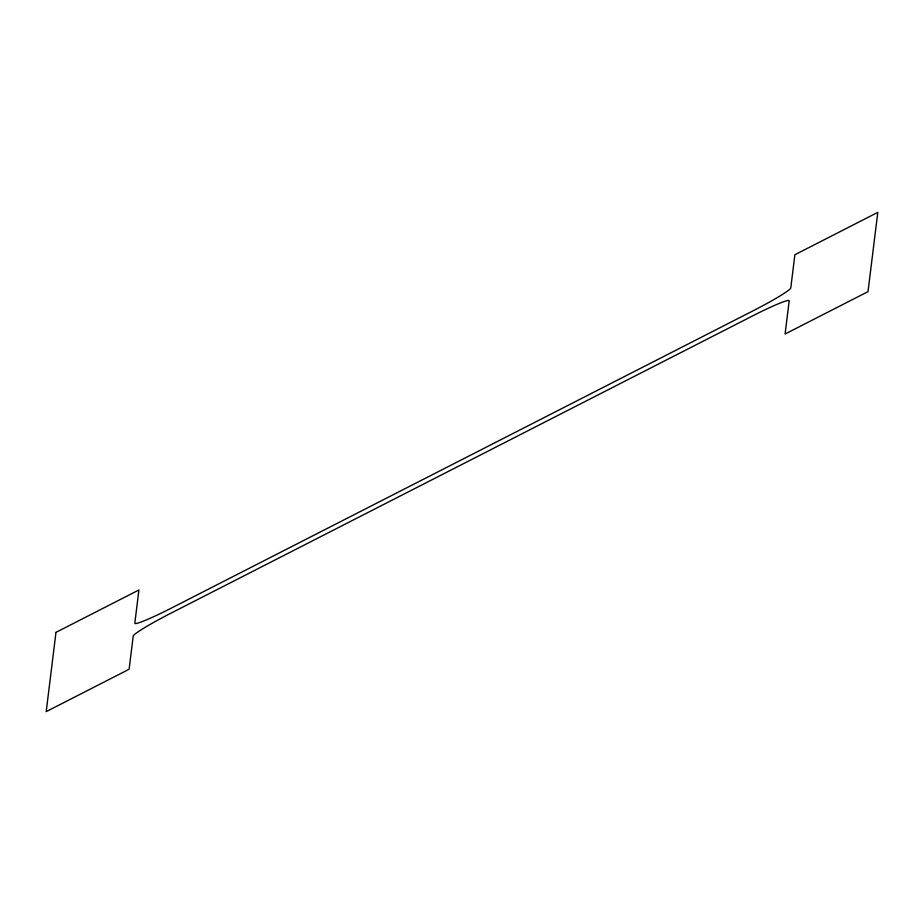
<?xml version="1.0" encoding="UTF-8"?>
<svg xmlns="http://www.w3.org/2000/svg" width="924" height="924" viewBox="0 0 924 924"><rect width="100%" height="100%" fill="white"/><g stroke="black" fill="none" stroke-linecap="round" stroke-linejoin="round"><path stroke-width="1.39" d="M55.983 632.363L46.2 711.63L129.117 669.253L133.218 636.059A41.626 3.199 -27.3 0 1 170.709 613.305L752.644 315.904A41.626 3.199 -27.3 0 1 789.188 300.82L785.088 334.014L868.017 291.637L877.8 212.37L794.883 254.747L790.782 287.942A41.626 3.199 -27.3 0 1 753.291 310.695L171.356 608.096A41.626 3.199 -27.3 0 1 134.812 623.18L138.912 589.986L55.983 632.363"/></g></svg>
